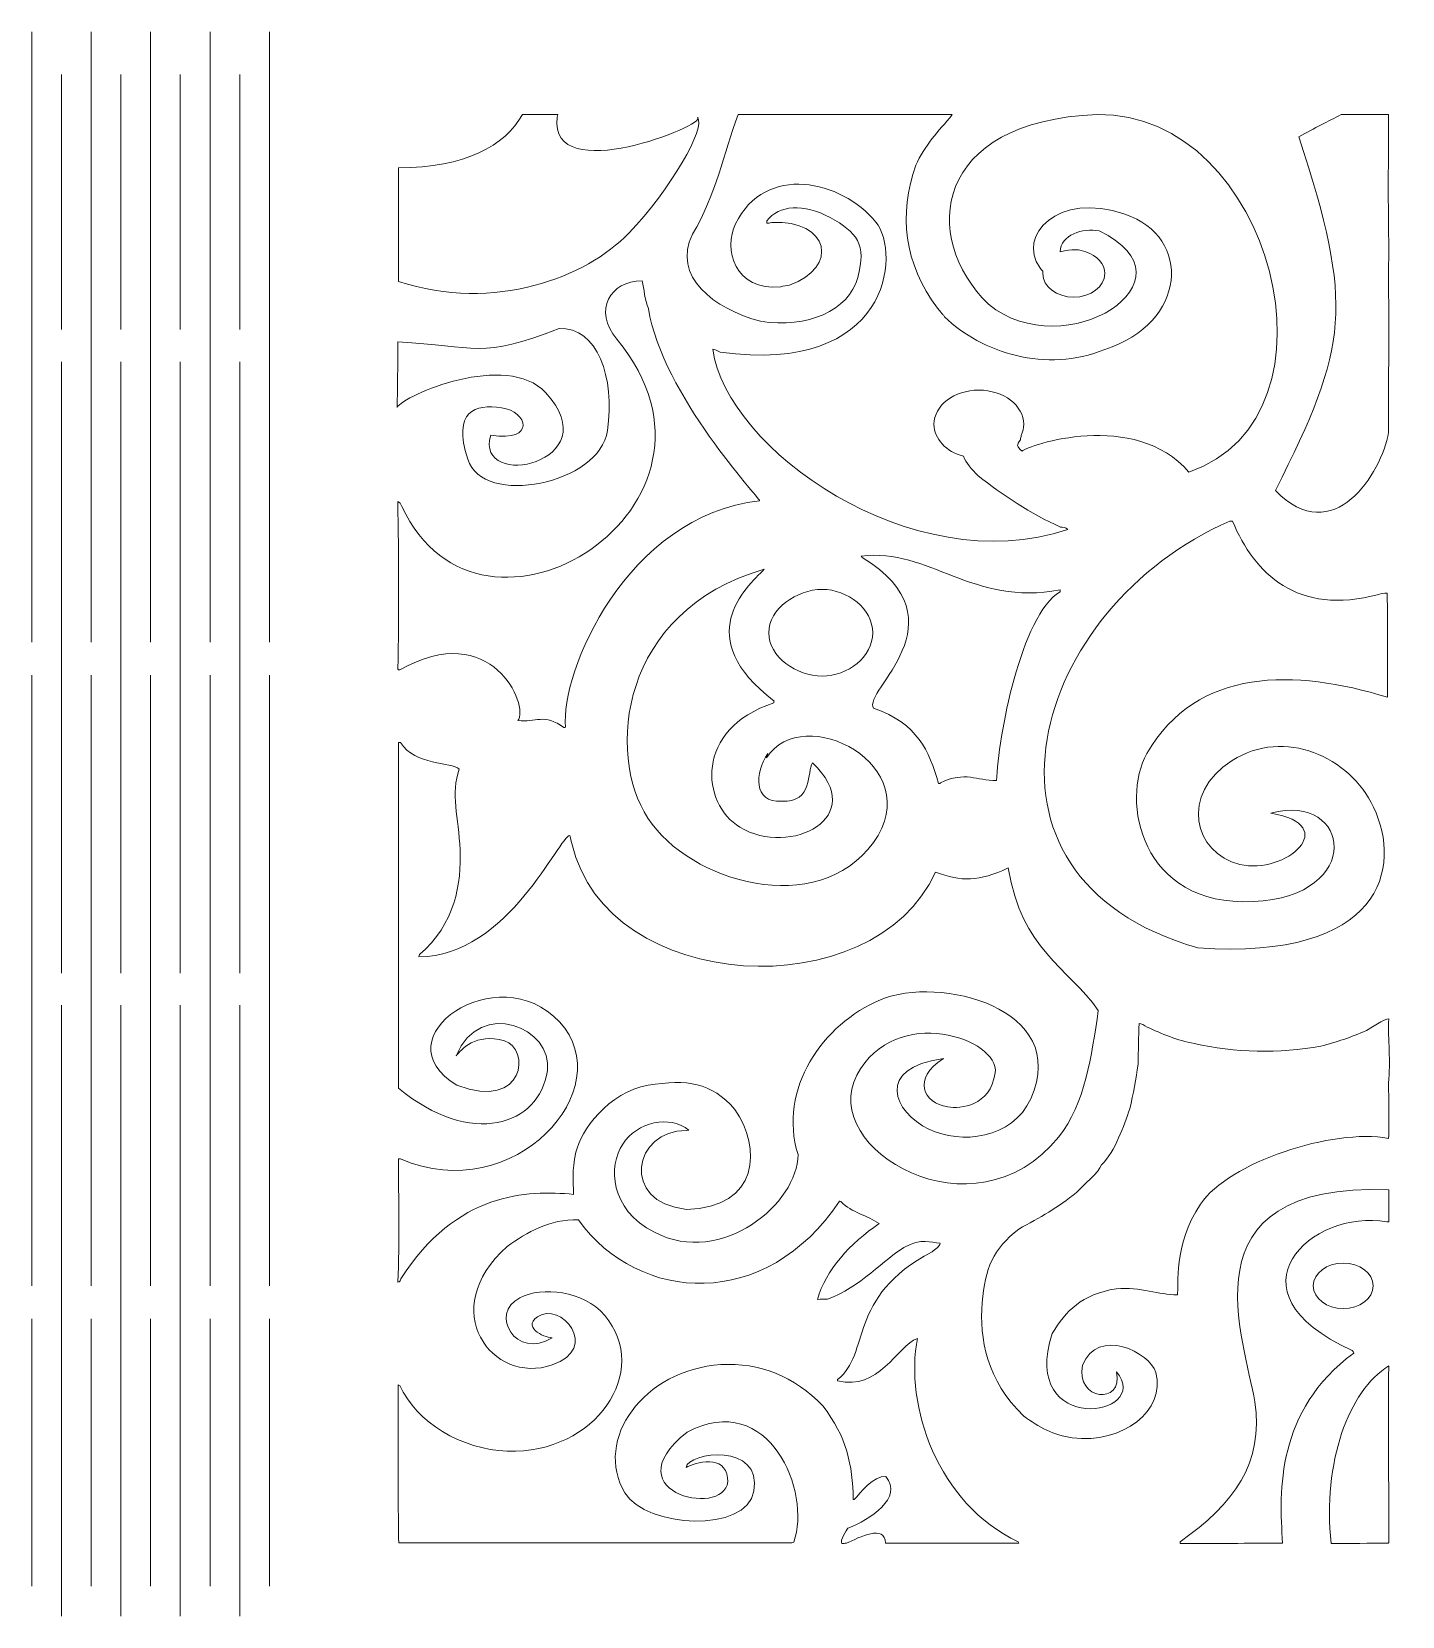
# Model space of a CAD drawing. Header units: centimetres. Extents: x -22.5 to 14, y -8.1 to 15.8.
# Drawn here: x -14.86 to -6.55, y 5.82 to 15.42 of the extents above; entities that cross this region are included whole.
import ezdxf

# ---------------------------------------------------------------- set-up
doc = ezdxf.new("R2010")
doc.units = ezdxf.units.CM
doc.header["$MEASUREMENT"] = 0
doc.layers.add('layer 1', color=7, linetype='Continuous')

msp = doc.modelspace()

# ---------------------------------------------------------------- linework, layer by layer
at = {"layer": 'layer 1', "color": 114, "lineweight": 9}
for points in [[(-14.85527, 15.42196), (-14.85527, 15.42196), (-14.85527, 11.72288), (-14.85527, 11.72288)], [(-14.49527, 15.42196), (-14.49527, 15.42196), (-14.49527, 11.72288), (-14.49527, 11.72288)], [(-14.13527, 15.42196), (-14.13527, 15.42196), (-14.13527, 11.72288), (-14.13527, 11.72288)], [(-13.77527, 15.42196), (-13.77527, 15.42196), (-13.77527, 11.72288), (-13.77527, 11.72288)], [(-13.41527, 15.42196), (-13.41527, 15.42196), (-13.41527, 11.72288), (-13.41527, 11.72288)], [(-14.67527, 15.16347), (-14.67527, 15.16347), (-14.67527, 13.61679), (-14.67527, 13.61679)], [(-14.31527, 15.16347), (-14.31527, 15.16347), (-14.31527, 13.61679), (-14.31527, 13.61679)], [(-13.95527, 15.16347), (-13.95527, 15.16347), (-13.95527, 13.61679), (-13.95527, 13.61679)], [(-13.59527, 15.16347), (-13.59527, 15.16347), (-13.59527, 13.61679), (-13.59527, 13.61679)], [(-14.67527, 13.42246), (-14.67527, 13.42246), (-14.67527, 9.71913), (-14.67527, 9.71913)], [(-14.31527, 13.42246), (-14.31527, 13.42246), (-14.31527, 9.71913), (-14.31527, 9.71913)], [(-13.95527, 13.42246), (-13.95527, 13.42246), (-13.95527, 9.71913), (-13.95527, 9.71913)], [(-13.59527, 13.42246), (-13.59527, 13.42246), (-13.59527, 9.71913), (-13.59527, 9.71913)], [(-14.85527, 11.52293), (-14.85527, 11.52293), (-14.85527, 7.82385), (-14.85527, 7.82385)], [(-14.49527, 11.52293), (-14.49527, 11.52293), (-14.49527, 7.82385), (-14.49527, 7.82385)], [(-14.13527, 11.52293), (-14.13527, 11.52293), (-14.13527, 7.82385), (-14.13527, 7.82385)], [(-13.77527, 11.52293), (-13.77527, 11.52293), (-13.77527, 7.82385), (-13.77527, 7.82385)], [(-13.41527, 11.52293), (-13.41527, 11.52293), (-13.41527, 7.82385), (-13.41527, 7.82385)], [(-14.67527, 9.52342), (-14.67527, 9.52342), (-14.67527, 5.82196), (-14.67527, 5.82196)], [(-14.31527, 9.52342), (-14.31527, 9.52342), (-14.31527, 5.82196), (-14.31527, 5.82196)], [(-13.95527, 9.52342), (-13.95527, 9.52342), (-13.95527, 5.82196), (-13.95527, 5.82196)], [(-13.59527, 9.52342), (-13.59527, 9.52342), (-13.59527, 5.82196), (-13.59527, 5.82196)], [(-14.85527, 7.6239), (-14.85527, 7.6239), (-14.85527, 6.00455), (-14.85527, 6.00455)], [(-14.49527, 7.6239), (-14.49527, 7.6239), (-14.49527, 6.00455), (-14.49527, 6.00455)], [(-14.13527, 7.6239), (-14.13527, 7.6239), (-14.13527, 6.00455), (-14.13527, 6.00455)], [(-13.77527, 7.6239), (-13.77527, 7.6239), (-13.77527, 6.00455), (-13.77527, 6.00455)], [(-13.41527, 7.6239), (-13.41527, 7.6239), (-13.41527, 6.00455), (-13.41527, 6.00455)]]:
    msp.add_open_spline(points, degree=3, dxfattribs=at)
for points, knots in [([(-12.63369, 13.90954), (-12.63369, 14.13915), (-12.63369, 14.36875), (-12.63369, 14.5977), (-12.63369, 14.5977), (-12.23044, 14.5977), (-11.9899, 14.73016), (-11.88285, 14.92001), (-11.88285, 14.92001), (-11.88285, 14.92001), (-11.66958, 14.92001), (-11.66958, 14.92001), (-11.66958, 14.92001), (-11.67059, 14.91486), (-11.67149, 14.90962), (-11.67215, 14.90417), (-11.67215, 14.90417), (-11.7251, 14.4705), (-10.75692, 14.86087), (-10.82288, 14.90226), (-10.82288, 14.90226), (-10.76969, 14.84424), (-10.9846, 14.46566), (-11.23973, 14.20078), (-11.23973, 14.20078), (-11.49488, 13.93589), (-12.05076, 13.71663), (-12.63369, 13.90954)], [0, 0, 0, 0, 0.125, 0.125, 0.125, 0.125, 0.25, 0.25, 0.25, 0.25, 0.375, 0.375, 0.375, 0.375, 0.5, 0.5, 0.5, 0.5, 0.625, 0.625, 0.625, 0.625, 0.75, 0.75, 0.75, 0.75, 1, 1, 1, 1]), ([(-8.86188, 12.97638), (-8.85234, 12.99745), (-8.84715, 13.02002), (-8.84715, 13.04353), (-8.84715, 13.04353), (-8.84715, 13.15745), (-8.96922, 13.25035), (-9.11891, 13.25035), (-9.11891, 13.25035), (-9.26857, 13.25037), (-9.39065, 13.15744), (-9.39065, 13.04353), (-9.39065, 13.04353), (-9.39065, 12.9547), (-9.31644, 12.87867), (-9.21283, 12.84944), (-9.21283, 12.84944), (-9.19424, 12.81107), (-9.16502, 12.77111), (-9.12266, 12.73071), (-9.12266, 12.73071), (-8.97546, 12.61624), (-8.80515, 12.50176), (-8.62364, 12.42079), (-8.62364, 12.42079), (-8.6154, 12.41943), (-8.59076, 12.4201), (-8.58031, 12.40537), (-8.58031, 12.40537), (-9.52968, 12.09221), (-10.64903, 12.89636), (-10.73099, 13.49786), (-10.73099, 13.49786), (-10.71754, 13.49787), (-10.70336, 13.48915), (-10.68544, 13.48044), (-10.68544, 13.48044), (-9.66018, 13.33886), (-9.58859, 14.07835), (-9.74314, 14.26866), (-9.74314, 14.26866), (-9.95008, 14.52347), (-10.41217, 14.62651), (-10.59294, 14.25746), (-10.59294, 14.25746), (-10.66636, 14.1076), (-10.5987, 13.84775), (-10.31891, 13.87709), (-10.31891, 13.87709), (-10.30171, 13.88044), (-10.28378, 13.8838), (-10.26584, 13.88714), (-10.26584, 13.88714), (-9.96425, 13.99416), (-10.02234, 14.28161), (-10.37294, 14.2669), (-10.37294, 14.2669), (-10.39013, 14.26222), (-10.39013, 14.26222), (-10.40281, 14.2629), (-10.40281, 14.2629), (-10.40281, 14.26758), (-10.40281, 14.27161), (-10.40281, 14.2756), (-10.40281, 14.2756), (-10.33081, 14.37209), (-10.17982, 14.38332), (-10.0193, 14.29555), (-10.0193, 14.29555), (-9.85876, 14.20778), (-9.79698, 14.13481), (-9.85196, 13.93287), (-9.85196, 13.93287), (-9.90697, 13.73097), (-10.15783, 13.62245), (-10.44086, 13.66744), (-10.44086, 13.66744), (-10.72431, 13.74376), (-10.97975, 13.93905), (-10.85297, 14.19471), (-10.85297, 14.19471), (-10.70972, 14.4361), (-10.66586, 14.68133), (-10.57697, 14.92001), (-10.57697, 14.92001), (-10.57697, 14.92001), (-9.28147, 14.92001), (-9.28147, 14.92001), (-9.28147, 14.92001), (-9.28147, 14.92001), (-9.28177, 14.91567), (-9.28177, 14.91567), (-9.28177, 14.91567), (-9.36244, 14.82129), (-9.45114, 14.72758), (-9.49971, 14.61308), (-9.49971, 14.61308), (-9.60517, 14.31407), (-9.57308, 14.02133), (-9.36918, 13.7462), (-9.36918, 13.7462), (-9.33405, 13.70604), (-9.33405, 13.70604), (-9.3266, 13.69465), (-9.3266, 13.69465), (-9.10241, 13.47627), (-8.71122, 13.35149), (-8.35653, 13.49706), (-8.35653, 13.49706), (-7.85795, 13.65511), (-7.8248, 14.17749), (-8.23455, 14.31736), (-8.23455, 14.31736), (-8.64428, 14.45726), (-8.88782, 14.18277), (-8.75017, 13.99351), (-8.75017, 13.99351), (-8.74417, 13.98524), (-8.7377, 13.97759), (-8.7309, 13.97056), (-8.7309, 13.97056), (-8.7315, 13.9659), (-8.73182, 13.96117), (-8.73182, 13.95639), (-8.73182, 13.95639), (-8.73182, 13.87769), (-8.6475, 13.8135), (-8.5441, 13.8135), (-8.5441, 13.8135), (-8.44071, 13.81352), (-8.35639, 13.87769), (-8.35639, 13.95639), (-8.35639, 13.95639), (-8.35639, 14.01522), (-8.40351, 14.0659), (-8.47045, 14.08777), (-8.47045, 14.08777), (-8.50493, 14.10379), (-8.55584, 14.10753), (-8.62547, 14.08775), (-8.62547, 14.08775), (-8.62545, 14.19218), (-8.48744, 14.23358), (-8.39108, 14.21552), (-8.39108, 14.21552), (-7.76593, 13.91662), (-8.5965, 13.39299), (-9.06139, 13.77057), (-9.06139, 13.77057), (-9.47443, 14.17832), (-9.39664, 14.88296), (-8.40094, 14.92001), (-8.40094, 14.92001), (-7.34424, 14.93849), (-6.86308, 13.0892), (-7.84671, 12.75347), (-7.84671, 12.75347), (-8.17398, 13.13511), (-8.82504, 12.91685), (-8.85745, 12.88), (-8.85745, 12.88), (-8.89108, 12.91279), (-8.89108, 12.91614), (-8.86716, 12.95028), (-8.86716, 12.95028), (-8.86506, 12.95948), (-8.86333, 12.96811), (-8.86188, 12.97638)], [0, 0, 0, 0, 0.0232558, 0.0232558, 0.0232558, 0.0232558, 0.0465116, 0.0465116, 0.0465116, 0.0465116, 0.0697674, 0.0697674, 0.0697674, 0.0697674, 0.0930233, 0.0930233, 0.0930233, 0.0930233, 0.1162791, 0.1162791, 0.1162791, 0.1162791, 0.1395349, 0.1395349, 0.1395349, 0.1395349, 0.1627907, 0.1627907, 0.1627907, 0.1627907, 0.1860465, 0.1860465, 0.1860465, 0.1860465, 0.2093023, 0.2093023, 0.2093023, 0.2093023, 0.2325581, 0.2325581, 0.2325581, 0.2325581, 0.255814, 0.255814, 0.255814, 0.255814, 0.2790698, 0.2790698, 0.2790698, 0.2790698, 0.3023256, 0.3023256, 0.3023256, 0.3023256, 0.3255814, 0.3255814, 0.3255814, 0.3255814, 0.3488372, 0.3488372, 0.3488372, 0.3488372, 0.372093, 0.372093, 0.372093, 0.372093, 0.3953488, 0.3953488, 0.3953488, 0.3953488, 0.4186047, 0.4186047, 0.4186047, 0.4186047, 0.4418605, 0.4418605, 0.4418605, 0.4418605, 0.4651163, 0.4651163, 0.4651163, 0.4651163, 0.4883721, 0.4883721, 0.4883721, 0.4883721, 0.5116279, 0.5116279, 0.5116279, 0.5116279, 0.5348837, 0.5348837, 0.5348837, 0.5348837, 0.5581395, 0.5581395, 0.5581395, 0.5581395, 0.5813953, 0.5813953, 0.5813953, 0.5813953, 0.6046512, 0.6046512, 0.6046512, 0.6046512, 0.627907, 0.627907, 0.627907, 0.627907, 0.6511628, 0.6511628, 0.6511628, 0.6511628, 0.6744186, 0.6744186, 0.6744186, 0.6744186, 0.6976744, 0.6976744, 0.6976744, 0.6976744, 0.7209302, 0.7209302, 0.7209302, 0.7209302, 0.744186, 0.744186, 0.744186, 0.744186, 0.7674419, 0.7674419, 0.7674419, 0.7674419, 0.7906977, 0.7906977, 0.7906977, 0.7906977, 0.8139535, 0.8139535, 0.8139535, 0.8139535, 0.8372093, 0.8372093, 0.8372093, 0.8372093, 0.8604651, 0.8604651, 0.8604651, 0.8604651, 0.8837209, 0.8837209, 0.8837209, 0.8837209, 0.9069767, 0.9069767, 0.9069767, 0.9069767, 0.9302326, 0.9302326, 0.9302326, 0.9302326, 0.9534884, 0.9534884, 0.9534884, 0.9534884, 1, 1, 1, 1]), ([(-7.32305, 12.64236), (-6.881, 13.51808), (-6.84556, 13.75517), (-7.18036, 14.78513), (-7.18036, 14.78513), (-7.08438, 14.8395), (-7.00016, 14.87863), (-6.92545, 14.92001), (-6.92545, 14.92001), (-6.92545, 14.92001), (-6.63734, 14.92001), (-6.63734, 14.92001), (-6.63734, 14.92001), (-6.6387, 14.64781), (-6.64085, 14.37292), (-6.63578, 14.09765), (-6.63578, 14.09765), (-6.64176, 13.85731), (-6.62981, 13.615), (-6.63801, 13.37), (-6.63801, 13.37), (-6.63578, 13.30105), (-6.63801, 13.28966), (-6.63801, 12.99312), (-6.63801, 12.99312), (-6.67875, 12.7502), (-6.97188, 12.28045), (-7.32305, 12.64236)], [0, 0, 0, 0, 0.125, 0.125, 0.125, 0.125, 0.25, 0.25, 0.25, 0.25, 0.375, 0.375, 0.375, 0.375, 0.5, 0.5, 0.5, 0.5, 0.625, 0.625, 0.625, 0.625, 0.75, 0.75, 0.75, 0.75, 1, 1, 1, 1]), ([(-11.63193, 11.2058), (-11.75094, 11.29491), (-11.80291, 11.23593), (-11.91057, 11.24798), (-11.91057, 11.24798), (-11.84026, 11.34013), (-12.07023, 11.87017), (-12.62548, 11.5559), (-12.62548, 11.5559), (-12.63444, 11.55657), (-12.63444, 11.55657), (-12.63741, 11.55993), (-12.63741, 11.55993), (-12.63145, 11.90265), (-12.6322, 12.23803), (-12.63818, 12.57541), (-12.63818, 12.57541), (-12.62099, 12.56939), (-12.62697, 12.56268), (-12.61353, 12.54595), (-12.61353, 12.54595), (-12.13366, 11.50973), (-10.47498, 12.55013), (-11.31143, 13.55878), (-11.31143, 13.55878), (-11.45597, 13.73306), (-11.35309, 13.91289), (-11.15831, 13.91289), (-11.15831, 13.91289), (-11.14335, 13.86203), (-11.14561, 13.80044), (-11.12022, 13.74486), (-11.12022, 13.74486), (-11.03549, 13.21957), (-10.44638, 12.59738), (-10.44638, 12.5801), (-10.44638, 12.5801), (-11.25076, 12.49078), (-11.65831, 11.53787), (-11.62145, 11.2078), (-11.62145, 11.2078), (-11.62521, 11.20714), (-11.62893, 11.20646), (-11.63193, 11.2058)], [0, 0, 0, 0, 0.0833333, 0.0833333, 0.0833333, 0.0833333, 0.1666667, 0.1666667, 0.1666667, 0.1666667, 0.25, 0.25, 0.25, 0.25, 0.3333333, 0.3333333, 0.3333333, 0.3333333, 0.4166667, 0.4166667, 0.4166667, 0.4166667, 0.5, 0.5, 0.5, 0.5, 0.5833333, 0.5833333, 0.5833333, 0.5833333, 0.6666667, 0.6666667, 0.6666667, 0.6666667, 0.75, 0.75, 0.75, 0.75, 0.8333333, 0.8333333, 0.8333333, 0.8333333, 1, 1, 1, 1]), ([(-12.21475, 12.83179), (-12.30729, 13.12492), (-12.17071, 13.16652), (-12.01068, 13.14375), (-12.01068, 13.14375), (-11.85065, 13.12094), (-11.79752, 12.9351), (-12.07482, 12.97698), (-12.07482, 12.97698), (-12.17764, 12.63517), (-11.34825, 12.81014), (-11.74331, 13.23563), (-11.74331, 13.23563), (-11.97847, 13.48897), (-12.60395, 13.21982), (-12.64211, 13.14485), (-12.64211, 13.14485), (-12.63929, 13.27896), (-12.63803, 13.41082), (-12.63727, 13.54271), (-12.63727, 13.54271), (-12.16615, 13.51794), (-12.13254, 13.43505), (-11.66131, 13.62462), (-11.66131, 13.62462), (-11.42958, 13.63366), (-11.32123, 13.32868), (-11.36782, 13.00497), (-11.36782, 13.00497), (-11.41442, 12.68127), (-12.12224, 12.53868), (-12.21475, 12.83179)], [0, 0, 0, 0, 0.1111111, 0.1111111, 0.1111111, 0.1111111, 0.2222222, 0.2222222, 0.2222222, 0.2222222, 0.3333333, 0.3333333, 0.3333333, 0.3333333, 0.4444444, 0.4444444, 0.4444444, 0.4444444, 0.5555556, 0.5555556, 0.5555556, 0.5555556, 0.6666667, 0.6666667, 0.6666667, 0.6666667, 0.7777778, 0.7777778, 0.7777778, 0.7777778, 1, 1, 1, 1]), ([(-7.79277, 9.87125), (-9.29606, 10.30409), (-8.78834, 11.94706), (-7.59796, 12.45625), (-7.59796, 12.45625), (-7.59272, 12.45625), (-7.58749, 12.45625), (-7.58227, 12.4556), (-7.58227, 12.4556), (-7.44724, 12.1382), (-7.19449, 11.88146), (-6.69628, 12.01243), (-6.69628, 12.01243), (-6.68283, 12.01846), (-6.66641, 12.02114), (-6.64623, 12.02047), (-6.64623, 12.02047), (-6.64101, 11.81431), (-6.644, 11.60143), (-6.64475, 11.38987), (-6.64475, 11.38987), (-7.20165, 11.56145), (-7.79844, 11.57587), (-8.10059, 11.049), (-8.10059, 11.049), (-8.26178, 10.7679), (-8.14078, 10.11979), (-7.45824, 10.15174), (-7.45824, 10.15174), (-6.77571, 10.18368), (-6.86628, 10.81662), (-7.34993, 10.68766), (-7.34993, 10.68766), (-6.91589, 10.61547), (-7.26009, 10.3116), (-7.53895, 10.37738), (-7.53895, 10.37738), (-7.8178, 10.44318), (-7.90518, 10.80385), (-7.58526, 11.00628), (-7.58526, 11.00628), (-7.26536, 11.20874), (-6.87429, 11.02819), (-6.72876, 10.72453), (-6.72876, 10.72453), (-6.55427, 10.3605), (-6.67189, 9.79557), (-7.79277, 9.87125)], [0, 0, 0, 0, 0.0769231, 0.0769231, 0.0769231, 0.0769231, 0.1538462, 0.1538462, 0.1538462, 0.1538462, 0.2307692, 0.2307692, 0.2307692, 0.2307692, 0.3076923, 0.3076923, 0.3076923, 0.3076923, 0.3846154, 0.3846154, 0.3846154, 0.3846154, 0.4615385, 0.4615385, 0.4615385, 0.4615385, 0.5384615, 0.5384615, 0.5384615, 0.5384615, 0.6153846, 0.6153846, 0.6153846, 0.6153846, 0.6923077, 0.6923077, 0.6923077, 0.6923077, 0.7692308, 0.7692308, 0.7692308, 0.7692308, 0.8461538, 0.8461538, 0.8461538, 0.8461538, 1, 1, 1, 1]), ([(-9.3632, 10.86642), (-9.42132, 11.06857), (-9.48767, 11.22694), (-9.75613, 11.32428), (-9.75613, 11.32428), (-9.83042, 11.42175), (-9.19582, 11.85129), (-9.82486, 12.23602), (-9.82486, 12.23602), (-9.8271, 12.23939), (-9.82934, 12.24205), (-9.83083, 12.24472), (-9.83083, 12.24472), (-9.41854, 12.29523), (-9.16025, 11.93977), (-8.62662, 12.03988), (-8.62662, 12.03988), (-8.62662, 12.03652), (-8.62662, 12.03319), (-8.62662, 12.02917), (-8.62662, 12.02917), (-8.86485, 11.88687), (-9.00241, 11.14329), (-9.01208, 10.88449), (-9.01208, 10.88449), (-9.13451, 10.88449), (-9.19802, 10.94383), (-9.35199, 10.87176), (-9.35199, 10.87176), (-9.35273, 10.87043), (-9.35346, 10.86842), (-9.35346, 10.86641), (-9.35346, 10.86641), (-9.35721, 10.86642), (-9.3602, 10.86641), (-9.3632, 10.86642)], [0, 0, 0, 0, 0.1, 0.1, 0.1, 0.1, 0.2, 0.2, 0.2, 0.2, 0.3, 0.3, 0.3, 0.3, 0.4, 0.4, 0.4, 0.4, 0.5, 0.5, 0.5, 0.5, 0.6, 0.6, 0.6, 0.6, 0.7, 0.7, 0.7, 0.7, 0.8, 0.8, 0.8, 0.8, 1, 1, 1, 1]), ([(-11.12319, 10.65688), (-11.37706, 11.0464), (-11.29635, 11.91071), (-10.41874, 12.16574), (-10.41874, 12.16574), (-10.53181, 12.05086), (-10.86369, 11.75325), (-10.35898, 11.36712), (-10.35898, 11.36712), (-10.35972, 11.36378), (-10.35972, 11.36044), (-10.35972, 11.35641), (-10.35972, 11.35641), (-10.8449, 11.1975), (-10.80128, 10.74481), (-10.56569, 10.60226), (-10.56569, 10.60226), (-10.26281, 10.41896), (-9.77622, 10.66413), (-10.12728, 10.99268), (-10.12728, 10.99268), (-10.15881, 10.9389), (-10.12243, 10.75185), (-10.313, 10.75982), (-10.313, 10.75982), (-10.4893, 10.74845), (-10.47321, 10.93503), (-10.39775, 11.04816), (-10.39775, 11.04816), (-10.39624, 11.04816), (-10.40604, 11.02237), (-10.40455, 11.02237), (-10.40455, 11.02237), (-10.18562, 11.36999), (-9.42078, 10.9749), (-9.75761, 10.50977), (-9.75761, 10.50977), (-10.09443, 10.04465), (-10.86933, 10.26734), (-11.12319, 10.65688)], [0, 0, 0, 0, 0.0909091, 0.0909091, 0.0909091, 0.0909091, 0.1818182, 0.1818182, 0.1818182, 0.1818182, 0.2727273, 0.2727273, 0.2727273, 0.2727273, 0.3636364, 0.3636364, 0.3636364, 0.3636364, 0.4545455, 0.4545455, 0.4545455, 0.4545455, 0.5454545, 0.5454545, 0.5454545, 0.5454545, 0.6363636, 0.6363636, 0.6363636, 0.6363636, 0.7272727, 0.7272727, 0.7272727, 0.7272727, 0.8181818, 0.8181818, 0.8181818, 0.8181818, 1, 1, 1, 1]), ([(-10.06773, 11.5175), (-9.91314, 11.5175), (-9.76127, 11.63553), (-9.76127, 11.78023), (-9.76127, 11.78023), (-9.76127, 11.92498), (-9.91314, 12.04298), (-10.06773, 12.04298), (-10.06773, 12.04298), (-10.22232, 12.04299), (-10.39139, 11.92496), (-10.39139, 11.78023), (-10.39139, 11.78023), (-10.39139, 11.63553), (-10.22232, 11.5175), (-10.06773, 11.5175)], [0, 0, 0, 0, 0.2, 0.2, 0.2, 0.2, 0.4, 0.4, 0.4, 0.4, 0.6, 0.6, 0.6, 0.6, 1, 1, 1, 1]), ([(-12.63818, 7.84537), (-12.62548, 8.09705), (-12.63444, 8.34943), (-12.63369, 8.59309), (-12.63369, 8.59309), (-12.62996, 8.59309), (-12.62623, 8.59309), (-12.62174, 8.59309), (-12.62174, 8.59309), (-11.92769, 8.29587), (-11.287, 9.02294), (-11.65886, 9.42338), (-11.65886, 9.42338), (-12.03073, 9.82382), (-12.7584, 9.32472), (-12.28009, 9.03929), (-12.28009, 9.03929), (-11.86099, 8.88308), (-11.83612, 9.26284), (-11.99275, 9.30844), (-11.99275, 9.30844), (-12.1673, 9.35926), (-12.25416, 9.25481), (-12.28495, 9.21725), (-12.28495, 9.21725), (-12.1383, 9.57437), (-11.69618, 9.38134), (-11.73194, 9.12858), (-11.73194, 9.12858), (-11.77916, 8.79486), (-12.19369, 8.65822), (-12.63444, 9.02084), (-12.63444, 9.02084), (-12.63444, 9.71904), (-12.63444, 10.41723), (-12.63369, 11.11477), (-12.63369, 11.11477), (-12.62996, 11.11477), (-12.62623, 11.11477), (-12.62248, 11.11477), (-12.62248, 11.11477), (-12.53253, 10.97603), (-12.31505, 10.99857), (-12.2654, 10.9541), (-12.2654, 10.9541), (-12.31995, 10.80617), (-12.26991, 10.66261), (-12.26092, 10.46476), (-12.26092, 10.46476), (-12.2519, 10.2669), (-12.29064, 10.0122), (-12.5067, 9.8315), (-12.5067, 9.8315), (-12.5082, 9.82681), (-12.50969, 9.82214), (-12.51118, 9.81743), (-12.51118, 9.81743), (-11.96985, 9.81745), (-11.65769, 10.55246), (-11.59682, 10.55246), (-11.59682, 10.55246), (-11.59382, 10.54711), (-11.58859, 10.51631), (-11.58337, 10.50292), (-11.58337, 10.50292), (-11.37515, 9.59116), (-9.75682, 9.50037), (-9.38113, 10.33088), (-9.38113, 10.33088), (-9.22325, 10.27066), (-9.12072, 10.2727), (-8.94037, 10.35565), (-8.94037, 10.35565), (-8.86095, 9.861), (-8.58162, 9.75436), (-8.39553, 9.49211), (-8.39553, 9.49211), (-8.43612, 9.21516), (-8.4753, 8.92589), (-8.63514, 8.72729), (-8.63514, 8.72729), (-9.14998, 8.0876), (-10.09287, 8.65868), (-9.85825, 9.09964), (-9.85825, 9.09964), (-9.62367, 9.5406), (-8.98913, 9.31845), (-9.01973, 9.11411), (-9.01973, 9.11411), (-9.05032, 8.90977), (-9.23046, 8.89643), (-9.30675, 8.90804), (-9.30675, 8.90804), (-9.45747, 8.93105), (-9.52466, 9.07939), (-9.33382, 9.20111), (-9.33382, 9.20111), (-9.74864, 9.14432), (-9.63794, 8.87674), (-9.42091, 8.7727), (-9.42091, 8.7727), (-9.22941, 8.6809), (-8.91429, 8.71036), (-8.80467, 8.95771), (-8.80467, 8.95771), (-8.55957, 9.51065), (-9.36397, 9.70458), (-9.71417, 9.55766), (-9.71417, 9.55766), (-10.06432, 9.41076), (-10.33762, 9.01586), (-10.21405, 8.61919), (-10.21405, 8.61919), (-10.21405, 8.32723), (-10.67375, 7.93565), (-11.08404, 8.14826), (-11.08404, 8.14826), (-11.35889, 8.29064), (-11.36164, 8.54903), (-11.27584, 8.68256), (-11.27584, 8.68256), (-11.19004, 8.8161), (-10.98941, 8.86238), (-10.87443, 8.76647), (-10.87443, 8.76647), (-10.88041, 8.76647), (-10.88637, 8.76647), (-10.89236, 8.76581), (-10.89236, 8.76581), (-11.20613, 8.76734), (-11.29798, 8.3323), (-10.89027, 8.28674), (-10.89027, 8.28674), (-10.44857, 8.29467), (-10.43361, 8.66454), (-10.59654, 8.893), (-10.59654, 8.893), (-10.74297, 9.05704), (-10.88249, 9.0776), (-11.12225, 9.03908), (-11.12225, 9.03908), (-11.362, 9.00056), (-11.53297, 8.75882), (-11.55877, 8.63419), (-11.55877, 8.63419), (-11.58455, 8.5096), (-11.57514, 8.47061), (-11.57366, 8.3782), (-11.57366, 8.3782), (-11.85307, 8.40547), (-12.28136, 8.39344), (-12.61949, 7.86746), (-12.61949, 7.86746), (-12.62099, 7.85942), (-12.62248, 7.84802), (-12.63818, 7.84537)], [0, 0, 0, 0, 0.025, 0.025, 0.025, 0.025, 0.05, 0.05, 0.05, 0.05, 0.075, 0.075, 0.075, 0.075, 0.1, 0.1, 0.1, 0.1, 0.125, 0.125, 0.125, 0.125, 0.15, 0.15, 0.15, 0.15, 0.175, 0.175, 0.175, 0.175, 0.2, 0.2, 0.2, 0.2, 0.225, 0.225, 0.225, 0.225, 0.25, 0.25, 0.25, 0.25, 0.275, 0.275, 0.275, 0.275, 0.3, 0.3, 0.3, 0.3, 0.325, 0.325, 0.325, 0.325, 0.35, 0.35, 0.35, 0.35, 0.375, 0.375, 0.375, 0.375, 0.4, 0.4, 0.4, 0.4, 0.425, 0.425, 0.425, 0.425, 0.45, 0.45, 0.45, 0.45, 0.475, 0.475, 0.475, 0.475, 0.5, 0.5, 0.5, 0.5, 0.525, 0.525, 0.525, 0.525, 0.55, 0.55, 0.55, 0.55, 0.575, 0.575, 0.575, 0.575, 0.6, 0.6, 0.6, 0.6, 0.625, 0.625, 0.625, 0.625, 0.65, 0.65, 0.65, 0.65, 0.675, 0.675, 0.675, 0.675, 0.7, 0.7, 0.7, 0.7, 0.725, 0.725, 0.725, 0.725, 0.75, 0.75, 0.75, 0.75, 0.775, 0.775, 0.775, 0.775, 0.8, 0.8, 0.8, 0.8, 0.825, 0.825, 0.825, 0.825, 0.85, 0.85, 0.85, 0.85, 0.875, 0.875, 0.875, 0.875, 0.9, 0.9, 0.9, 0.9, 0.925, 0.925, 0.925, 0.925, 0.95, 0.95, 0.95, 0.95, 1, 1, 1, 1]), ([(-8.55415, 6.9035), (-8.66502, 6.91729), (-8.75585, 6.96911), (-8.84699, 7.03536), (-8.84699, 7.03536), (-9.07248, 7.24986), (-9.11655, 7.50841), (-9.09875, 7.72072), (-9.09875, 7.72072), (-9.08093, 7.93301), (-9.03321, 8.04463), (-8.87761, 8.16801), (-8.87761, 8.16801), (-8.74988, 8.23695), (-8.63634, 8.29855), (-8.52802, 8.39027), (-8.52802, 8.39027), (-8.49217, 8.42641), (-8.3913, 8.51345), (-8.37561, 8.55629), (-8.37561, 8.55629), (-8.29119, 8.64462), (-8.24114, 8.79057), (-8.20454, 8.89634), (-8.20454, 8.89634), (-8.18364, 8.9867), (-8.16646, 9.07776), (-8.15449, 9.16612), (-8.15449, 9.16612), (-8.15299, 9.24913), (-8.15075, 9.33145), (-8.14852, 9.4138), (-8.14852, 9.4138), (-8.13656, 9.4138), (-8.11715, 9.40308), (-8.09995, 9.39171), (-8.09995, 9.39171), (-8.01404, 9.35287), (-7.91545, 9.3087), (-7.81458, 9.29263), (-7.81458, 9.29263), (-7.57105, 9.23371), (-7.29914, 9.2317), (-7.0474, 9.27657), (-7.0474, 9.27657), (-6.95327, 9.29999), (-6.86437, 9.3308), (-6.77099, 9.37027), (-6.77099, 9.37027), (-6.74932, 9.38367), (-6.66118, 9.44458), (-6.63653, 9.44125), (-6.63653, 9.44125), (-6.64176, 9.31405), (-6.62383, 9.18551), (-6.63801, 9.05232), (-6.63801, 9.05232), (-6.63578, 8.94721), (-6.63578, 8.84009), (-6.63578, 8.73099), (-6.63578, 8.73099), (-6.63726, 8.72697), (-6.63801, 8.7223), (-6.63877, 8.7176), (-6.63877, 8.7176), (-6.97526, 8.78039), (-7.60743, 8.5704), (-7.77603, 8.31955), (-7.77603, 8.31955), (-7.94459, 8.06872), (-7.908, 7.82135), (-7.91619, 7.76904), (-7.91619, 7.76904), (-8.02928, 7.76904), (-8.13652, 7.81913), (-8.28747, 7.80652), (-8.28747, 7.80652), (-8.4969, 7.77169), (-8.59138, 7.67339), (-8.67518, 7.53477), (-8.67518, 7.53477), (-8.87521, 6.90724), (-8.05794, 7.02939), (-8.28523, 7.30315), (-8.28523, 7.30315), (-8.24104, 7.09692), (-8.53676, 7.1298), (-8.49064, 7.34332), (-8.49064, 7.34332), (-8.39998, 7.57776), (-8.08099, 7.42128), (-8.04786, 7.29955), (-8.04786, 7.29955), (-7.98516, 7.06909), (-8.24692, 6.86525), (-8.55415, 6.9035)], [0, 0, 0, 0, 0.04, 0.04, 0.04, 0.04, 0.08, 0.08, 0.08, 0.08, 0.12, 0.12, 0.12, 0.12, 0.16, 0.16, 0.16, 0.16, 0.2, 0.2, 0.2, 0.2, 0.24, 0.24, 0.24, 0.24, 0.28, 0.28, 0.28, 0.28, 0.32, 0.32, 0.32, 0.32, 0.36, 0.36, 0.36, 0.36, 0.4, 0.4, 0.4, 0.4, 0.44, 0.44, 0.44, 0.44, 0.48, 0.48, 0.48, 0.48, 0.52, 0.52, 0.52, 0.52, 0.56, 0.56, 0.56, 0.56, 0.6, 0.6, 0.6, 0.6, 0.64, 0.64, 0.64, 0.64, 0.68, 0.68, 0.68, 0.68, 0.72, 0.72, 0.72, 0.72, 0.76, 0.76, 0.76, 0.76, 0.8, 0.8, 0.8, 0.8, 0.84, 0.84, 0.84, 0.84, 0.88, 0.88, 0.88, 0.88, 0.92, 0.92, 0.92, 0.92, 1, 1, 1, 1]), ([(-7.89902, 6.26287), (-7.89975, 6.26689), (-7.89975, 6.27024), (-7.89975, 6.2736), (-7.89975, 6.2736), (-7.57233, 6.50187), (-7.39236, 6.75467), (-7.4478, 7.12107), (-7.4478, 7.12107), (-7.50326, 7.48744), (-7.90608, 8.45563), (-6.63578, 8.40498), (-6.63578, 8.40498), (-6.63653, 8.34073), (-6.63653, 8.2758), (-6.63653, 8.21084), (-6.63653, 8.21084), (-6.64101, 8.21155), (-6.64475, 8.21155), (-6.64849, 8.21155), (-6.64849, 8.21155), (-7.10136, 8.29534), (-7.65065, 7.78952), (-6.85765, 7.43301), (-6.85765, 7.43301), (-6.85092, 7.42632), (-6.85092, 7.42632), (-6.84867, 7.41694), (-6.84867, 7.41694), (-7.3195, 7.06412), (-7.30067, 6.58685), (-7.27898, 6.26488), (-7.27898, 6.26488), (-7.48589, 6.26422), (-7.69283, 6.26354), (-7.89902, 6.26287)], [0, 0, 0, 0, 0.1, 0.1, 0.1, 0.1, 0.2, 0.2, 0.2, 0.2, 0.3, 0.3, 0.3, 0.3, 0.4, 0.4, 0.4, 0.4, 0.5, 0.5, 0.5, 0.5, 0.6, 0.6, 0.6, 0.6, 0.7, 0.7, 0.7, 0.7, 0.8, 0.8, 0.8, 0.8, 1, 1, 1, 1]), ([(-9.94886, 6.26287), (-9.96306, 6.28162), (-9.91898, 6.34322), (-9.91152, 6.3566), (-9.91152, 6.3566), (-9.78102, 6.40659), (-9.57123, 6.54008), (-9.68291, 6.66854), (-9.68291, 6.66854), (-9.75464, 6.67724), (-9.83978, 6.56545), (-9.87341, 6.52864), (-9.87341, 6.52864), (-9.87565, 6.52864), (-9.87789, 6.52864), (-9.87938, 6.52864), (-9.87938, 6.52864), (-9.88456, 6.74115), (-9.91828, 6.9087), (-10.06392, 7.09697), (-10.06392, 7.09697), (-10.23573, 7.27436), (-10.44799, 7.36174), (-10.68095, 7.34665), (-10.68095, 7.34665), (-11.14984, 7.3163), (-11.45455, 6.89124), (-11.26214, 6.57022), (-11.26214, 6.57022), (-11.13309, 6.35492), (-10.52606, 6.32511), (-10.48124, 6.57989), (-10.48124, 6.57989), (-10.42933, 6.87492), (-10.87714, 6.81845), (-10.89251, 6.72358), (-10.89251, 6.72358), (-10.83562, 6.75627), (-10.65582, 6.80322), (-10.64029, 6.66029), (-10.64029, 6.66029), (-10.61267, 6.40613), (-11.362, 6.55979), (-10.88637, 6.93763), (-10.88637, 6.93763), (-10.38821, 7.20041), (-10.13118, 6.57345), (-10.23946, 6.2716), (-10.23946, 6.2716), (-10.24394, 6.27024), (-10.24843, 6.2689), (-10.25214, 6.26689), (-10.25214, 6.26689), (-11.0455, 6.26755), (-11.83887, 6.26755), (-12.63145, 6.26755), (-12.63145, 6.26755), (-12.63295, 6.28029), (-12.63369, 6.29302), (-12.63444, 6.30571), (-12.63444, 6.30571), (-12.63518, 6.6123), (-12.63593, 6.91824), (-12.63593, 7.22415), (-12.63593, 7.22415), (-12.63295, 7.22348), (-12.62921, 7.22213), (-12.62548, 7.22081), (-12.62548, 7.22081), (-12.52471, 6.99699), (-12.25264, 6.83239), (-11.97556, 6.82251), (-11.97556, 6.82251), (-11.43801, 6.80332), (-11.10009, 7.30943), (-11.3851, 7.64466), (-11.3851, 7.64466), (-11.51541, 7.79793), (-11.763, 7.82082), (-11.89828, 7.75189), (-11.89828, 7.75189), (-12.08885, 7.65485), (-11.92115, 7.37195), (-11.70228, 7.50994), (-11.70228, 7.50994), (-11.72246, 7.50184), (-11.89521, 7.56409), (-11.7917, 7.63711), (-11.7917, 7.63711), (-11.65209, 7.73559), (-11.40808, 7.44576), (-11.70286, 7.3447), (-11.70286, 7.3447), (-12.06651, 7.22004), (-12.40617, 7.67772), (-11.97631, 8.06291), (-11.97631, 8.06291), (-11.85401, 8.14623), (-11.71941, 8.23118), (-11.54452, 8.22358), (-11.54452, 8.22358), (-11.17732, 7.7152), (-10.40505, 7.6693), (-9.96381, 8.33737), (-9.96381, 8.33737), (-9.96157, 8.3367), (-9.95857, 8.33604), (-9.95558, 8.33471), (-9.95558, 8.33471), (-9.88738, 8.26598), (-9.79347, 8.2517), (-9.72252, 8.20081), (-9.72252, 8.20081), (-9.89858, 8.08239), (-10.04851, 7.91685), (-10.09529, 7.74227), (-10.09529, 7.74227), (-10.07585, 7.74295), (-10.05568, 7.7436), (-10.03551, 7.7436), (-10.03551, 7.7436), (-9.84428, 7.80787), (-9.68211, 7.99495), (-9.57328, 8.05557), (-9.57328, 8.05557), (-9.46445, 8.11617), (-9.41155, 8.08634), (-9.35346, 8.08234), (-9.35346, 8.08234), (-9.35346, 8.06426), (-9.38635, 8.04284), (-9.40204, 8.03079), (-9.40204, 8.03079), (-9.92535, 7.75339), (-9.76989, 7.41002), (-9.97575, 7.25627), (-9.97575, 7.25627), (-9.97575, 7.25429), (-9.97501, 7.2516), (-9.97426, 7.24892), (-9.97426, 7.24892), (-9.72384, 7.18444), (-9.61646, 7.45749), (-9.4902, 7.50597), (-9.4902, 7.50597), (-9.57192, 7.10307), (-9.36747, 6.50174), (-8.8806, 6.2736), (-8.8806, 6.2736), (-8.87761, 6.27024), (-8.87761, 6.27024), (-8.87761, 6.26488), (-8.87761, 6.26488), (-9.14728, 6.26488), (-9.41623, 6.26488), (-9.68515, 6.26488), (-9.68515, 6.26488), (-9.68515, 6.38055), (-9.84358, 6.30202), (-9.92122, 6.26422), (-9.92122, 6.26422), (-9.93093, 6.26422), (-9.93989, 6.26354), (-9.94886, 6.26287)], [0, 0, 0, 0, 0.0238095, 0.0238095, 0.0238095, 0.0238095, 0.047619, 0.047619, 0.047619, 0.047619, 0.0714286, 0.0714286, 0.0714286, 0.0714286, 0.0952381, 0.0952381, 0.0952381, 0.0952381, 0.1190476, 0.1190476, 0.1190476, 0.1190476, 0.1428571, 0.1428571, 0.1428571, 0.1428571, 0.1666667, 0.1666667, 0.1666667, 0.1666667, 0.1904762, 0.1904762, 0.1904762, 0.1904762, 0.2142857, 0.2142857, 0.2142857, 0.2142857, 0.2380952, 0.2380952, 0.2380952, 0.2380952, 0.2619048, 0.2619048, 0.2619048, 0.2619048, 0.2857143, 0.2857143, 0.2857143, 0.2857143, 0.3095238, 0.3095238, 0.3095238, 0.3095238, 0.3333333, 0.3333333, 0.3333333, 0.3333333, 0.3571429, 0.3571429, 0.3571429, 0.3571429, 0.3809524, 0.3809524, 0.3809524, 0.3809524, 0.4047619, 0.4047619, 0.4047619, 0.4047619, 0.4285714, 0.4285714, 0.4285714, 0.4285714, 0.452381, 0.452381, 0.452381, 0.452381, 0.4761905, 0.4761905, 0.4761905, 0.4761905, 0.5, 0.5, 0.5, 0.5, 0.5238095, 0.5238095, 0.5238095, 0.5238095, 0.547619, 0.547619, 0.547619, 0.547619, 0.5714286, 0.5714286, 0.5714286, 0.5714286, 0.5952381, 0.5952381, 0.5952381, 0.5952381, 0.6190476, 0.6190476, 0.6190476, 0.6190476, 0.6428571, 0.6428571, 0.6428571, 0.6428571, 0.6666667, 0.6666667, 0.6666667, 0.6666667, 0.6904762, 0.6904762, 0.6904762, 0.6904762, 0.7142857, 0.7142857, 0.7142857, 0.7142857, 0.7380952, 0.7380952, 0.7380952, 0.7380952, 0.7619048, 0.7619048, 0.7619048, 0.7619048, 0.7857143, 0.7857143, 0.7857143, 0.7857143, 0.8095238, 0.8095238, 0.8095238, 0.8095238, 0.8333333, 0.8333333, 0.8333333, 0.8333333, 0.8571429, 0.8571429, 0.8571429, 0.8571429, 0.8809524, 0.8809524, 0.8809524, 0.8809524, 0.9047619, 0.9047619, 0.9047619, 0.9047619, 0.9285714, 0.9285714, 0.9285714, 0.9285714, 0.952381, 0.952381, 0.952381, 0.952381, 1, 1, 1, 1]), ([(-6.9118, 7.68597), (-6.81189, 7.68597), (-6.73042, 7.74798), (-6.73042, 7.82402), (-6.73042, 7.82402), (-6.73042, 7.90006), (-6.81189, 7.96206), (-6.9118, 7.96206), (-6.9118, 7.96206), (-7.0117, 7.96206), (-7.0932, 7.90006), (-7.0932, 7.82402), (-7.0932, 7.82402), (-7.0932, 7.74798), (-7.0117, 7.68597), (-6.9118, 7.68597)], [0, 0, 0, 0, 0.2, 0.2, 0.2, 0.2, 0.4, 0.4, 0.4, 0.4, 0.6, 0.6, 0.6, 0.6, 1, 1, 1, 1]), ([(-6.98539, 6.26287), (-7.03692, 6.7544), (-6.88048, 7.18767), (-6.63653, 7.33861), (-6.63653, 7.33861), (-6.64043, 6.98234), (-6.63578, 6.62586), (-6.63578, 6.26958), (-6.63578, 6.26958), (-6.63726, 6.26824), (-6.63801, 6.26689), (-6.63877, 6.26488), (-6.63877, 6.26488), (-6.75457, 6.26422), (-6.87035, 6.26354), (-6.98539, 6.26287)], [0, 0, 0, 0, 0.2, 0.2, 0.2, 0.2, 0.4, 0.4, 0.4, 0.4, 0.6, 0.6, 0.6, 0.6, 1, 1, 1, 1])]:
    msp.add_open_spline(points, degree=3, knots=knots, dxfattribs=at)

doc.saveas('drawing.dxf')
